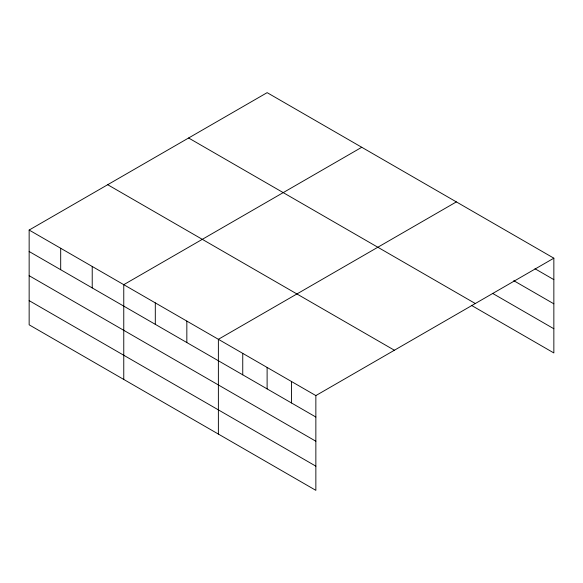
<?xml version="1.0" encoding="UTF-8"?>
<svg xmlns="http://www.w3.org/2000/svg" width="583" height="583" viewBox="0 0 583 583"><rect width="100%" height="100%" fill="white"/><g stroke="black" fill="none" stroke-linecap="round" stroke-linejoin="round"><path stroke-width="0.87" d="M29.15 230.052L315.855 395.58L315.855 490.347L29.15 324.818L29.15 230.052L267.145 92.653L553.85 258.182L553.85 352.948L471.304 305.288M361.759 147.273L123.764 284.679L123.764 379.446M456.372 201.9L218.377 339.306L218.377 434.073M315.855 395.58L553.85 258.182M534.983 268.741L553.85 279.636M513.754 280.678L553.85 303.823M492.533 293.351L553.85 328.754M188.608 137.996L475.313 303.524M107.687 184.709L394.392 350.237M29.15 251.506L315.855 417.034M29.15 275.701L315.855 441.229M29.15 300.631L315.855 466.16M291.485 381.515L291.485 402.97M267.116 367.443L267.116 388.897M242.747 353.371L242.747 374.825M186.837 321.095L186.837 342.549M155.304 302.883L155.304 324.345M92.223 266.467L92.223 287.922M60.69 248.263L60.69 269.718"/></g></svg>
